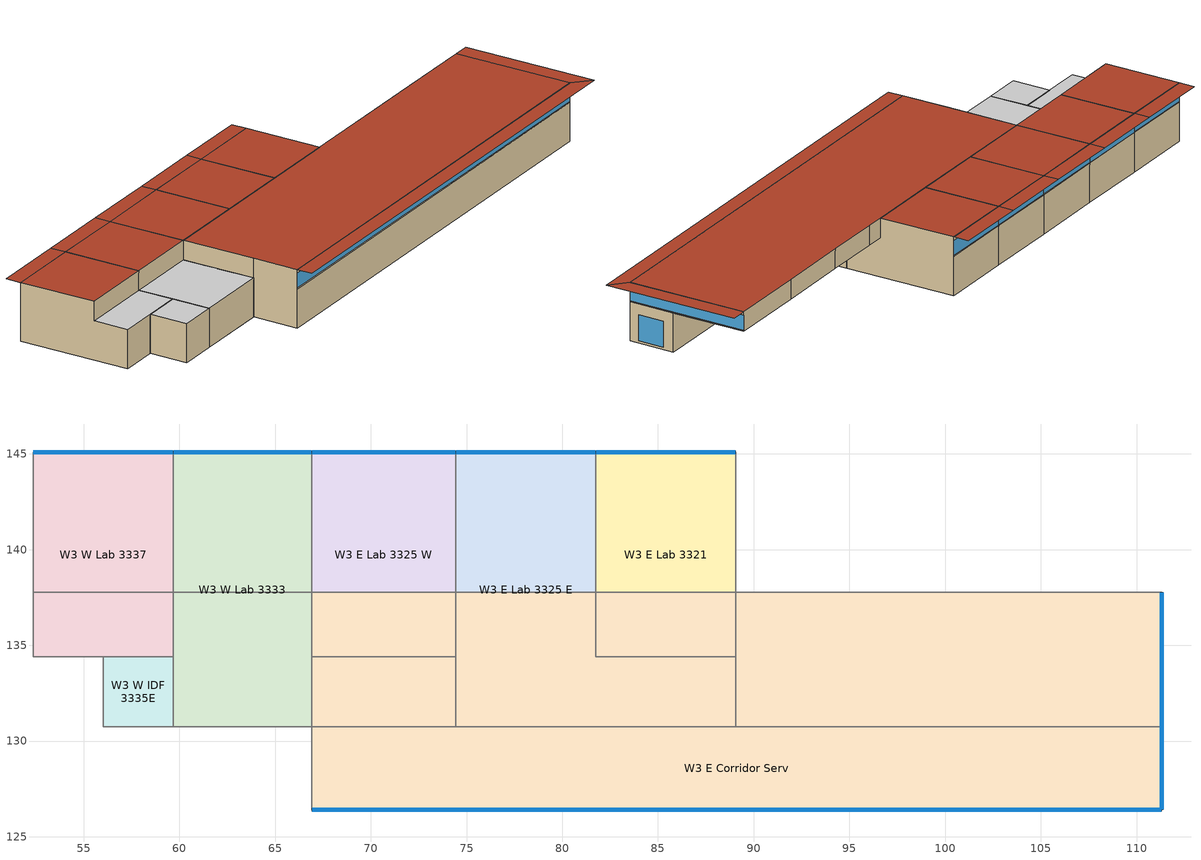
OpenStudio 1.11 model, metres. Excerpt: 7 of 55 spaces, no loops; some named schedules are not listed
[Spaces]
W3 E Corridor Serv
 floor ground: 111.32,130.74 111.32,126.42 66.9,126.42 66.9,130.74 z0
 floor to W3 E Mech 3311: 111.32,137.76 111.32,130.74 103.7,130.74 103.7,137.76 z3.66
 floor to W3 E Server 3319: 89.07,134.4 96.38,134.4 96.38,130.74 89.07,130.74 z3.66
 floor to W3 E Lab 3321: 89.07,137.76 89.07,134.4 81.75,134.4 81.75,137.76 z3.66
 floor to W3 E Corridor Circ: 90.9,137.76 90.9,134.4 89.07,134.4 89.07,137.76 z3.66
 floor to W3 E Elec 3315: 103.7,137.76 103.7,130.74 96.38,130.74 96.38,137.76 z3.66
 floor to W3 E Lab 3325 W: 74.44,137.76 74.44,134.4 66.9,134.4 66.9,137.76 z3.66
 floor to W3 E Lab 3325 E: 81.75,137.76 81.75,134.4 89.07,134.4 89.07,130.74 74.44,130.74 74.44,137.76 z3.66
 floor to W3 W Lab 3333: 74.44,134.4 74.44,130.74 66.9,130.74 66.9,134.4 z3.66
 floor to W3 E Lab 3317: 96.38,137.76 96.38,134.4 90.9,134.4 90.9,137.76 z3.66
 wall outside: 66.9,126.42 111.32,126.42 111.32,130.74 z0:3.66; 66.9,126.42 111.32,126.42 111.32,137.76 z3.66:5.49
 wall to W3 W Corridor Serv: 66.9,130.74 66.9,126.42 z0:5.49; 66.9,137.76 66.9,130.74 z3.66:5.49
 wall to W3 W Lab 3333: 74.44,130.74 66.9,130.74 z0:3.66
 wall to W3 E Lab 3325 E: 89.07,130.74 74.44,130.74 z0:3.66; 81.75,137.76 74.44,137.76 z3.66:5.49
 wall to W3 E Server 3319: 96.38,130.74 89.07,130.74 z0:3.66
 wall to W3 E Elec 3315: 103.7,130.74 96.38,130.74 z0:3.66; 103.7,137.76 96.38,137.76 z3.66:5.49
 wall to W3 E Mech 3311: 111.32,130.74 103.7,130.74 z0:3.66; 111.32,137.76 103.7,137.76 z3.66:5.49
 wall to W3 E Lab 3317: 96.38,137.76 90.9,137.76 z3.66:5.49
 wall to W3 E Corridor Circ: 90.9,137.76 89.07,137.76 z3.66:5.49
 wall to W3 E Lab 3325 W: 74.44,137.76 66.9,137.76 z3.66:5.49
 wall to W3 E Lab 3321: 89.07,137.76 81.75,137.76 z3.66:5.49
 window: 66.93,126.42 111.29,126.42 z3.76:5.13; 111.32,127.29 111.32,129.73 z0.23:2.67; 111.32,126.45 111.32,137.74 z3.76:5.14
 roof outside: 111.32,126.42 111.32,137.76 66.9,137.76 66.9,126.42 z5.49; 112.84,124.95 111.32,126.42 66.9,126.42 66.9,124.95 z5.49; 112.84,124.95 112.84,137.76 111.32,137.76 111.32,126.42 z5.49
W3 W Lab 3333
 floor ground: 66.9,145.08 66.9,134.4 74.44,134.4 74.44,130.74 59.67,130.74 59.67,145.08 z0
 wall outside: 66.9,145.08 59.67,145.08 z3.66:5.49
 wall to W3 E Lab 3325 W: 74.44,134.4 66.9,134.4 z0:3.66; 66.9,137.76,5.49 66.9,137.76,3.66 66.9,134.4,3.66 66.9,134.4,0 66.9,145.08,0 66.9,145.08,5.49
 wall to W3 E Lab 3325 E: 74.44,130.74 74.44,134.4 z0:3.66
 wall to W3 W Corridor Serv: 59.67,130.74 66.9,130.74 z0:3.66; 59.67,137.76 66.9,137.76 z3.66:5.49
 wall to W3 W IDF 3335E: 59.67,134.4 59.67,130.74 z0:3.66
 wall to W3 W Lab 3337: 59.67,145.08,5.49 59.67,145.08,0 59.67,134.4,0 59.67,134.4,3.66 59.67,137.76,3.66 59.67,137.76,5.49
 wall to W3 W Corridor Circ: 66.9,145.08 59.67,145.08 z0:3.66
 window: 66.87,145.08 59.69,145.08 z3.76:5.14
 ceiling to W3 W Corridor Serv: 66.9,130.74 66.9,137.76 59.67,137.76 59.67,130.74 z3.66
 roof outside: 66.9,137.76 66.9,145.08 59.67,145.08 59.67,137.76 z5.49; 66.9,145.08 66.9,146.55 59.67,146.55 59.67,145.08 z5.49
W3 E Lab 3325 E
 floor ground: 81.75,145.08 81.75,134.4 89.07,134.4 89.07,130.74 74.44,130.74 74.44,145.08 z0
 wall outside: 81.75,145.08 74.44,145.08 z3.66:5.49
 wall to W3 E Lab 3321: 89.07,134.4 81.75,134.4 z0:3.66; 81.75,137.76,5.49 81.75,137.76,3.66 81.75,134.4,3.66 81.75,134.4,0 81.75,145.08,0 81.75,145.08,5.49
 wall to W3 E Server 3319: 89.07,130.74 89.07,134.4 z0:3.66
 wall to W3 E Lab 3325 W: 74.44,145.08,5.49 74.44,145.08,0 74.44,134.4,0 74.44,134.4,3.66 74.44,137.76,3.66 74.44,137.76,5.49
 wall to W3 E Corridor Circ: 81.75,145.08 74.44,145.08 z0:3.66
 window: 81.73,145.08 74.46,145.08 z3.76:5.14
 roof outside: 81.75,137.76 81.75,145.08 74.44,145.08 74.44,137.76 z5.49; 81.75,145.08 81.75,146.55 74.44,146.55 74.44,145.08 z5.49
W3 W Lab 3337
 floor ground: 59.67,145.08 59.67,134.4 52.35,134.4 52.35,145.08 z0
 wall outside: 59.67,145.08 52.35,145.08 z3.66:5.49
 wall to W3 W IDF 3335E: 56.01,134.4 59.67,134.4 z0:3.66
 wall to W3 W Lab 3341 E: 52.35,134.4 56.01,134.4 z0:3.66; 52.35,145.08,5.49 52.35,145.08,0 52.35,134.4,0 52.35,134.4,3.66 52.35,137.76,3.66 52.35,137.76,5.49
 wall to W3 W Corridor Circ: 59.67,145.08 52.35,145.08 z0:3.66
 wall to W3 W Corridor Serv: 52.35,137.76 59.67,137.76 z3.66:5.49
 window: 59.64,145.08 52.38,145.08 z3.76:5.14
 ceiling to W3 W Corridor Serv: 59.67,134.4 59.67,137.76 52.35,137.76 52.35,134.4 z3.66
 roof outside: 59.67,137.76 59.67,145.08 52.35,145.08 52.35,137.76 z5.49; 59.67,145.08 59.67,146.55 52.35,146.55 52.35,145.08 z5.49
W3 E Lab 3325 W
 floor ground: 74.44,145.08 74.44,134.4 66.9,134.4 66.9,145.08 z0
 wall outside: 74.44,145.08 66.9,145.08 z3.66:5.49
 wall to W3 E Corridor Circ: 74.44,145.08 66.9,145.08 z0:3.66
 window: 74.41,145.08 66.93,145.08 z3.76:5.14
 roof outside: 74.44,137.76 74.44,145.08 66.9,145.08 66.9,137.76 z5.49; 74.44,145.08 74.44,146.55 66.9,146.55 66.9,145.08 z5.49
W3 E Lab 3321
 floor ground: 89.07,145.08 89.07,134.4 81.75,134.4 81.75,145.08 z0
 wall outside: 89.07,145.08 81.75,145.08 z3.66:5.49
 wall to W3 E Corridor Circ: 89.07,145.08 81.75,145.08 z0:3.66; 89.07,137.76,5.49 89.07,137.76,3.66 89.07,134.4,3.66 89.07,134.4,0 89.07,145.08,0 89.07,145.08,5.49
 window: 89.04,145.08 81.78,145.08 z3.76:5.14
 roof outside: 89.07,137.76 89.07,145.08 81.75,145.08 81.75,137.76 z5.49; 89.07,145.08 89.07,146.55 81.75,146.55 81.75,145.08 z5.49
W3 W IDF 3335E
 floor ground: 59.67,134.4 59.67,130.74 56.01,130.74 56.01,134.4 z0
 wall to W3 W Corridor Serv: 56.01,130.74 59.67,130.74 z0:3.66
 wall to W3 W Lab 3341 E: 56.01,134.4 56.01,130.74 z0:3.66
 ceiling to W3 W Corridor Serv: 59.67,130.74 59.67,134.4 56.01,134.4 56.01,130.74 z3.66
[Building]
14038 NIST Building 1 Wings 3 and 6: North Axis {deg}=38.5; Nominal Floor to Floor Height {m}=3; Default Construction Set=90.1-2007 - CZ5 - Office; Default Schedule Set=90.1-2007 - Office - ClosedOffice Schedule Set
[ClimateZones]
Climate Zone Institution Name 1=ASHRAE; Climate Zone Document Name 1=ANSI/ASHRAE Standard 169; Climate Zone Document Year 1=2006; Climate Zone Value 1=5B; Climate Zone Institution Name 2=CEC; Climate Zone Document Name 2=California Climate Zone Descriptions; Climate Zone Document Year 2=1995
[Site]
Denver Intl Ap: Latitude {deg}=39.83; Longitude {deg}=-104.65; Time Zone {hr}=-7; Elevation {m}=1650
[SizingPeriod:DesignDay] Barometric Pressure {Pa}=83011; Sky Clearness=0; Rain Indicator=0; Snow Indicator=0; Day of Month=21; Daylight Saving Time Indicator=0; Dry-Bulb Temperature Range Modifier Type=DefaultMultipliers
Name | Maximum Dry-Bulb Temperature {C} | Daily Dry-Bulb Temperature Range {deltaC} | Humidity Indicating Conditions at Maximum Dry-Bulb | Wind Speed {m/s} | Wind Direction {deg} | Month | Day Type | Humidity Indicating Type | Solar Model Indicator | ASHRAE Taub | ASHRAE Taud
Denver Intl Ap Ann Hum_n 99.6% Condns DP=>MCDB | -11.7 | 0 | -21.5 | 3.3 | 160 | 12 | WinterDesignDay | Dewpoint | ASHRAEClearSky
Denver Intl Ap Ann Htg Wind 99.6% Condns WS=>MCDB | 1.8 | 0 | 1.8 | 14.1 | 160 | 12 | WinterDesignDay | Wetbulb | ASHRAEClearSky
Denver Intl Ap Ann Clg .4% Condns WB=>MDB | 27.3 | 15.2 | 18.3 | 4.2 | 80 | 7 | SummerDesignDay | Wetbulb | ASHRAETau | 0.424 | 2.012
Denver Intl Ap Ann Clg .4% Condns Enth=>MDB | 27 | 15.2 | 58300 | 4.2 | 80 | 7 | SummerDesignDay | Enthalpy | ASHRAETau | 0.424 | 2.012
[Construction]
ExtSlabCarpet 4in ClimateZone 1-8: MAT-CC05 4 HW CONCRETE, CP02 CARPET PAD
Interior Floor: F16 Acoustic tile, F05 Ceiling air space resistance, M11 100mm lightweight concrete
Interior Wall: G01a 19mm gypsum board, F04 Wall air space resistance, G01a 19mm gypsum board
Interior Ceiling: M11 100mm lightweight concrete, F05 Ceiling air space resistance, F16 Acoustic tile
Exterior Door: F08 Metal surface, I01 25mm insulation board
Interior Window: Clear 3mm
Interior Door; Interior Partition: G05 25mm wood
ASHRAE 90.1-2007 ExtWall Mass ClimateZone 5: 1IN Stucco, 8IN CONCRETE HW RefBldg, Mass Wall Insulation R-8.72 IP, 1/2IN Gypsum
ASHRAE 90.1-2007 ExtRoof IEAD ClimateZone 2-8: Roof Membrane, IEAD Roof Insulation R-19.72 IP, Metal Decking
ASHRAE 90.1-2007 ExtWindow Metal ClimateZone 4-6: Fixed Window 3.12/0.40/0.31
14038 Office Wall: F08 Metal surface, 14038 Office Wall Rigid Insulation, 1/2IN Gypsum, 14038 Office Wall Stud/Batt, 14038 Office Wall Mass/Insul, 1/2IN Gypsum
14038 Roof: Roof Membrane, 14038 Roof Insulation, 14038 Roof Mass
14038 Ext Fixed Window: Fixed Window GL-1
14038 Service Wall: 14038 Service Wall Concrete, 14038 Service Wall Insulation
[Material] Thermal Absorptance=0.9
Name | Roughness | Thickness {m} | Conductivity {W/m-K} | Density {kg/m3} | Specific Heat {J/kg-K} | Solar Absorptance | Visible Absorptance
MAT-CC05 4 HW CONCRETE | Rough | 0.1016 | 1.311 | 2240 | 836.8 | 0.85 | 0.85
1IN Stucco | Smooth | 0.0253 | 0.6918 | 1858 | 837 | 0.92 | 0.92
1/2IN Gypsum | Smooth | 0.0127 | 0.16 | 784.9 | 830 | 0.4 | 0.4
Roof Membrane | VeryRough | 0.0095 | 0.16 | 1121.29 | 1460 | 0.7 | 0.7
Metal Decking | MediumSmooth | 0.0015 | 45.006 | 7680 | 418.4 | 0.6 | 0.6
F16 Acoustic tile | MediumSmooth | 0.0191 | 0.06 | 368 | 590 | 0.3 | 0.3
M11 100mm lightweight concrete | MediumRough | 0.1016 | 0.53 | 1280 | 840 | 0.5 | 0.5
G01a 19mm gypsum board | MediumSmooth | 0.019 | 0.16 | 800 | 1090 | 0.4 | 0.4
F08 Metal surface | Smooth | 0.0008 | 45.28 | 7824 | 500 | 0.7 | 0.7
I01 25mm insulation board | MediumRough | 0.0254 | 0.03 | 43 | 1210 | 0.6 | 0.6
G05 25mm wood | MediumSmooth | 0.0254 | 0.15 | 608 | 1630 | 0.5 | 0.5
8IN CONCRETE HW RefBldg | Rough | 0.2032 | 1.311 | 2240 | 836.8 | 0.7 | 0.7
Mass Wall Insulation R-8.72 IP | MediumRough | 0.075271 | 0.049 | 265 | 836.8 | 0.7 | 0.7
IEAD Roof Insulation R-19.72 IP | MediumRough | 0.170137 | 0.049 | 265 | 836.8 | 0.7 | 0.7
14038 Office Wall Rigid Insulation | MediumRough | 0.0762 | 0.0288456 | 43 | 1210 | 0.6 | 0.6
14038 Office Wall Stud/Batt | MediumRough | 0.2032 | 0.148555 | 91 | 837 | 0.5 | 0.5
14038 Office Wall Mass/Insul | MediumRough | 0.2032 | 0.288456 | 2243 | 837 | 0.65 | 0.65
14038 Roof Insulation | MediumRough | 0.127 | 0.03 | 43 | 1210 | 0.6 | 0.6
14038 Roof Mass | MediumRough | 0.1524 | 1.7296 | 2243 | 837 | 0.65 | 0.65
14038 Service Wall Concrete | MediumRough | 0.2286 | 1.7296 | 2243 | 837 | 0.65 | 0.65
14038 Service Wall Insulation | MediumRough | 0.0762 | 0.03 | 43 | 1210 | 0.6 | 0.6
[Material:NoMass]
CP02 CARPET PAD: Roughness=Smooth; Thermal Resistance {m2-K/W}=0.1; Thermal Absorptance=0.9; Solar Absorptance=0.8; Visible Absorptance=0.8
[Material:AirGap]
Name | Thermal Resistance {m2-K/W}
F05 Ceiling air space resistance | 0.18
F04 Wall air space resistance | 0.15
[WindowMaterial:Glazing]
Clear 3mm: Optical Data Type=SpectralAverage; Thickness {m}=0.003; Solar Transmittance at Normal Incidence=0.837; Front Side Solar Reflectance at Normal Incidence=0.075; Back Side Solar Reflectance at Normal Incidence=0; Visible Transmittance at Normal Incidence=0.898; Front Side Visible Reflectance at Normal Incidence=0.081; Back Side Visible Reflectance at Normal Incidence=0; Infrared Transmittance at Normal Incidence=0; Front Side Infrared Hemispherical Emissivity=0.84; Back Side Infrared Hemispherical Emissivity=0.84; Conductivity {W/m-K}=0.9; Dirt Correction Factor for Solar and Visible Transmittance=1; Solar Diffusing=No
[DefaultConstructionSet] Interior Partition Construction=Interior Partition
Name | Default Exterior Surface Constructions | Default Interior Surface Constructions | Default Ground Contact Surface Constructions | Default Exterior SubSurface Constructions | Default Interior SubSurface Constructions
90.1-2007 - CZ5 - Office | Default Surface Constructions 43 | Default Surface Constructions 44 | Default Surface Constructions 45 | Default Sub Surface Constructions 29 | Default Sub Surface Constructions 30
14038 Construction Set | Default Surface Constructions 49 | Default Surface Constructions 53 | Default Surface Constructions 54 | Default Sub Surface Constructions 35 | Default Sub Surface Constructions 36
14038 Construction Set Service Corridor | Default Surface Constructions 52 | Default Surface Constructions 50 | Default Surface Constructions 51 | Default Sub Surface Constructions 33 | Default Sub Surface Constructions 34
[WindowMaterial:SimpleGlazingSystem]
Name | U-Factor {W/m2-K} | Solar Heat Gain Coefficient | Visible Transmittance
Fixed Window 3.12/0.40/0.31 | 3.12304 | 0.4 | 0.31
Fixed Window GL-1 | 2.50411 | 0.22 | 0.357
[DefaultSurfaceConstructions]
Name | Floor Construction | Wall Construction | Roof Ceiling Construction
Default Surface Constructions 43 | ExtSlabCarpet 4in ClimateZone 1-8 | ASHRAE 90.1-2007 ExtWall Mass ClimateZone 5 | ASHRAE 90.1-2007 ExtRoof IEAD ClimateZone 2-8
Default Surface Constructions 44; Default Surface Constructions 50; Default Surface Constructions 53 | Interior Floor | Interior Wall | Interior Ceiling
Default Surface Constructions 45; Default Surface Constructions 51; Default Surface Constructions 54 | ExtSlabCarpet 4in ClimateZone 1-8 | ExtSlabCarpet 4in ClimateZone 1-8 | ExtSlabCarpet 4in ClimateZone 1-8
Default Surface Constructions 49 | ExtSlabCarpet 4in ClimateZone 1-8 | 14038 Office Wall | 14038 Roof
Default Surface Constructions 52 | ExtSlabCarpet 4in ClimateZone 1-8 | 14038 Service Wall | 14038 Roof
[DefaultSubSurfaceConstructions]
Name | Fixed Window Construction | Operable Window Construction | Door Construction | Tubular Daylight Dome Construction | Tubular Daylight Diffuser Construction
Default Sub Surface Constructions 29 | ASHRAE 90.1-2007 ExtWindow Metal ClimateZone 4-6 | ASHRAE 90.1-2007 ExtWindow Metal ClimateZone 4-6 | Exterior Door | Interior Window | Interior Window
Default Sub Surface Constructions 30; Default Sub Surface Constructions 34; Default Sub Surface Constructions 36 | Interior Window | Interior Window | Interior Door
Default Sub Surface Constructions 33; Default Sub Surface Constructions 35 | 14038 Ext Fixed Window | ASHRAE 90.1-2007 ExtWindow Metal ClimateZone 4-6 | Exterior Door | Interior Window | Interior Window
[DesignSpecification:OutdoorAir] Outdoor Air Method=Sum
Name | Outdoor Air Flow per Person {m3/s-person} | Outdoor Air Flow per Floor Area {m3/s-m2}
90.1-2007 - Office - ClosedOffice Ventilation; 90.1-2007 - Office - OpenOffice Ventilation | 0.00235974 | 0.0003048
90.1-2007 - Office - Elec/MechRoom Ventilation |  | 0.0006096
[ThermostatSetpoint:DualSetpoint] Heating Setpoint Temperature Schedule=Setpoint Heating; Cooling Setpoint Temperature Schedule=Setpoint Cooling
Thermostat Setpoint Dual Setpoint 2; Thermostat Setpoint Dual Setpoint 6; Thermostat Setpoint Dual Setpoint 7; Thermostat Setpoint Dual Setpoint 10; Thermostat Setpoint Dual Setpoint 37; Thermostat Setpoint Dual Setpoint 38
[BuildingStory]
Level 3: Nominal Z Coordinate {m}=0; Nominal Floor to Floor Height {m}=3.6576
[Space] Building Story=Level 3
Name | Space Type | Default Construction Set | Thermal Zone
W3 E Corridor Serv | 90.1-2007 - Office - Elec/MechRoom | 14038 Construction Set Service Corridor | W3 E FC-3-3
W3 W Lab 3333 | 90.1-2007 - Office - OpenOffice LAB |  | W3 W FC-3333
W3 E Lab 3325 E | 90.1-2007 - Office - OpenOffice LAB |  | W3 E FC-3325
W3 W Lab 3337 | 90.1-2007 - Office - ClosedOffice |  | W3 W FC-3337
W3 E Lab 3325 W | 90.1-2007 - Office - ClosedOffice |  | W3 E FC-3329
W3 E Lab 3321 | 90.1-2007 - Office - ClosedOffice |  | W3 E FC-3321
W3 W IDF 3335E | 90.1-2007 - Office - Elec/MechRoom |  | W3 W FC-3337
[ThermalZone] Use Ideal Air Loads=No
Name | Thermostat
W3 E FC-3-3 | Thermostat Setpoint Dual Setpoint 2
W3 E FC-3321 | Thermostat Setpoint Dual Setpoint 6
W3 E FC-3325 | Thermostat Setpoint Dual Setpoint 7
W3 W FC-3333 | Thermostat Setpoint Dual Setpoint 10
W3 W FC-3337 | Thermostat Setpoint Dual Setpoint 37
W3 E FC-3329 | Thermostat Setpoint Dual Setpoint 38
[DefaultScheduleSet] Lighting Schedule=Office Bldg Light; Electric Equipment Schedule=Medium Office Bldg Equip; Infiltration Schedule=Medium Office Infil Quarter On
Name | Number of People Schedule | People Activity Level Schedule
90.1-2007 - Office - ClosedOffice Schedule Set; 90.1-2007 - Office - OpenOffice Schedule Set | Medium Office Bldg Occ | Medium Office Activity
90.1-2007 - Office - Elec/MechRoom Schedule Set
[Lights:Definition] Design Level Calculation Method=Watts/Area; Watts per Space Floor Area {W/m2}=13.3472
Name | Fraction Radiant
90.1-2007 - Office - ClosedOffice Lights Definition; 90.1-2007 - Office - Elec/MechRoom Lights Definition
Laboratory 90.1-2007 | 0
[ElectricEquipment:Definition] Design Level Calculation Method=Watts/Area
Name | Watts per Space Floor Area {W/m2}
90.1-2007 - Office - ClosedOffice Electric Equipment Definition | 6.8889
90.1-2007 - Office - Elec/MechRoom Electric Equipment Definition | 2.90626
90.1-2007 - Office - OpenOffice Electric Equipment Definition LABS | 21.5278
[SpaceType] Default Construction Set=14038 Construction Set; Standards Building Type=Office
Name | Default Schedule Set | Design Specification Outdoor Air Object | Standards Space Type
90.1-2007 - Office - ClosedOffice | 90.1-2007 - Office - ClosedOffice Schedule Set | 90.1-2007 - Office - ClosedOffice Ventilation | ClosedOffice
90.1-2007 - Office - Elec/MechRoom | 90.1-2007 - Office - Elec/MechRoom Schedule Set | 90.1-2007 - Office - Elec/MechRoom Ventilation | Elec/MechRoom
90.1-2007 - Office - OpenOffice LAB | 90.1-2007 - Office - OpenOffice Schedule Set | 90.1-2007 - Office - OpenOffice Ventilation | OpenOffice
[People]
Name | People Definition | Space or SpaceType
90.1-2007 - Office - OpenOffice People | 90.1-2007 - Office - OpenOffice People Definition | 90.1-2007 - Office - OpenOffice LAB
90.1-2007 - Office - ClosedOffice People | 90.1-2007 - Office - ClosedOffice People Definition | 90.1-2007 - Office - ClosedOffice
[People:Definition] Number of People Calculation Method=People/Area; People per Space Floor Area {person/m2}=0.0162785; Fraction Radiant=0.3
90.1-2007 - Office - OpenOffice People Definition; 90.1-2007 - Office - ClosedOffice People Definition
[Lights]
Name | Lights Definition | Space or SpaceType
90.1-2007 - Office - ClosedOffice Lights | 90.1-2007 - Office - ClosedOffice Lights Definition | 90.1-2007 - Office - ClosedOffice
90.1-2007 - Office - Elec/MechRoom Lights | 90.1-2007 - Office - Elec/MechRoom Lights Definition | 90.1-2007 - Office - Elec/MechRoom
90.1-2007 - Office - OpenOffice Lights | Laboratory 90.1-2007 | 90.1-2007 - Office - OpenOffice LAB
[ElectricEquipment]
Name | Electric Equipment Definition | Space or SpaceType
90.1-2007 - Office - ClosedOffice Electric Equipment | 90.1-2007 - Office - ClosedOffice Electric Equipment Definition | 90.1-2007 - Office - ClosedOffice
90.1-2007 - Office - Elec/MechRoom Electric Equipment | 90.1-2007 - Office - Elec/MechRoom Electric Equipment Definition | 90.1-2007 - Office - Elec/MechRoom
90.1-2007 - Office - OpenOffice Electric Equipment | 90.1-2007 - Office - OpenOffice Electric Equipment Definition LABS | 90.1-2007 - Office - OpenOffice LAB
[SpaceInfiltration:DesignFlowRate] Design Flow Rate Calculation Method=Flow/ExteriorArea; Flow per Exterior Surface Area {m3/s-m2}=0.000226568
Name | Space or SpaceType
90.1-2007 - Office - ClosedOffice Infiltration | 90.1-2007 - Office - ClosedOffice
90.1-2007 - Office - Elec/MechRoom Infiltration | 90.1-2007 - Office - Elec/MechRoom
90.1-2007 - Office - OpenOffice Infiltration | 90.1-2007 - Office - OpenOffice LAB
[Exterior:Lights:Definition]
Exterior Lights Definition 1: Design Level {W}=7924
[Exterior:Lights]
Exterior Lights 1: Exterior Lights Definition=Exterior Lights Definition 1; Schedule=Always On Discrete; Control Option=AstronomicalClock
[Schedule:Ruleset]
Name | Default Day Schedule | Summer Design Day Schedule | Winter Design Day Schedule
Office Bldg Light | Office Bldg Light Default Schedule | Office Bldg Light Summer Design Day | Office Bldg Light Winter Design Day
Setpoint Heating | Medium Office HtgSetp Default Schedule | Medium Office HtgSetp Summer Design Day | Medium Office HtgSetp Winter Design Day
Setpoint Cooling | Medium Office ClgSetp Default Schedule | Medium Office ClgSetp Summer Design Day | Medium Office ClgSetp Winter Design Day
Medium Office Bldg Occ | Medium Office Bldg Occ Default Schedule | Medium Office Bldg Occ Summer Design Day | Medium Office Bldg Occ Winter Design Day
Medium Office Activity | Medium Office Activity Default Schedule | Medium Office Activity Summer Design Day | Medium Office Activity Winter Design Day
Medium Office Infil Quarter On | Medium Office Infil Quarter On Default Schedule | Medium Office Infil Quarter On Summer Design Day | Medium Office Infil Quarter On Winter Design Day
Medium Office Bldg Equip | Medium Office Bldg Equip Default Schedule | Medium Office Bldg Equip Summer Design Day | Medium Office Bldg Equip Winter Design Day
[Schedule:Day]
Medium Office HtgSetp Default Schedule: 6, 0, 12.7778, 22, 0, 20, 24, 0, 12.7778
Medium Office HtgSetp Summer Design Day: 24, 0, 12.7778
Medium Office HtgSetp Winter Design Day; Medium Office ClgSetp Summer Design Day: 24, 0, 20
Medium Office ClgSetp Default Schedule: 6, 0, 29.4444, 22, 0, 22.2222, 24, 0, 29.4444
Medium Office ClgSetp Winter Design Day: 24, 0, 29.4444
Medium Office Bldg Occ Default Schedule: 6, 0, 0, 7, 0, 0.1, 8, 0, 0.2, 12, 0, 0.95, 13, 0, 0.5, 17, 0, 0.95, 18, 0, 0.7, 20, 0, 0.4, 22, 0, 0.1, 24, 0, 0.05
Medium Office Bldg Occ Summer Design Day: 6, 0, 0, 22, 0, 1, 24, 0, 0.05
Medium Office Bldg Occ Winter Design Day: 24, 0, 0
[Schedule:Rule] Apply Monday=No; Apply Tuesday=No; Apply Wednesday=No; Apply Thursday=No; Apply Friday=No; Date Specification Type=DateRange; Start Month=1; Start Day=1; End Month=12; End Day=31
Name | Schedule Ruleset | Rule Order | Day Schedule | Apply Sunday | Apply Saturday
Medium Office HtgSetp Rule 1 | Setpoint Heating | 0 | Medium Office HtgSetp Rule 1 Day Schedule | Yes | No
Medium Office HtgSetp Rule 2 | Setpoint Heating | 1 | Medium Office HtgSetp Rule 2 Day Schedule | No | Yes
Medium Office ClgSetp Rule 1 | Setpoint Cooling | 0 | Medium Office ClgSetp Rule 1 Day Schedule | Yes | No
Medium Office ClgSetp Rule 2 | Setpoint Cooling | 1 | Medium Office ClgSetp Rule 2 Day Schedule | No | Yes
[Schedule:Constant]
Always On Discrete: Value=1
